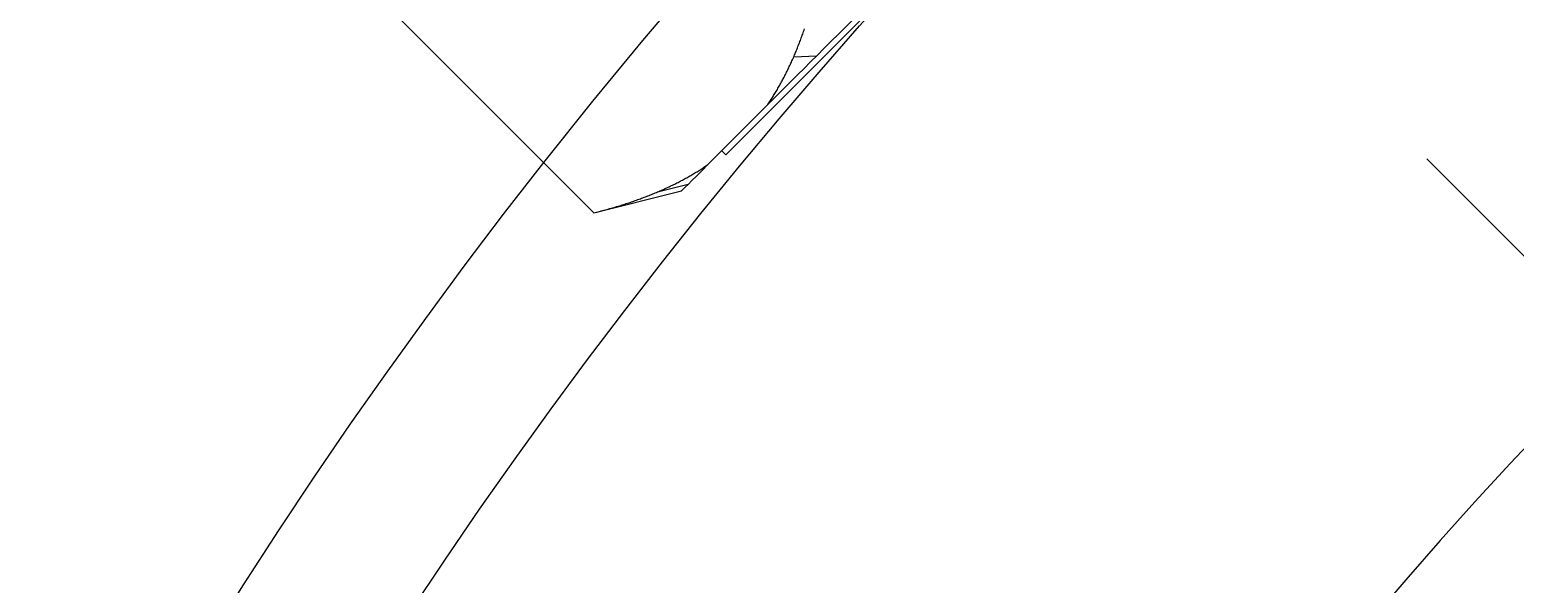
# Model space of a CAD drawing. Extents: x -67 to 151, y -79 to 36.
# Drawn here: x -30.04 to -20.47, y 18.3 to 21.87 of the extents above; entities that cross this region are included whole.
import ezdxf

# ---------------------------------------------------------------- set-up
doc = ezdxf.new("R2010")
doc.units = 0
doc.linetypes.add('CENTER', pattern=[50.8, 31.75, -6.35, 6.35, -6.35])
doc.linetypes.add('DASHED', pattern=[19.05, 12.7, -6.35])
doc.layers.get('0').update_dxf_attribs({"linetype": 'CONTINUOUS'})
doc.layers.add('CENTER', color=1, linetype='CENTER')

msp = doc.modelspace()

# ---------------------------------------------------------------- linework, layer by layer
at = {"color": 7, "linetype": 'CONTINUOUS'}
for p, q in [((-21.0641, 25.5542), (-25.5542, 21.0641)), ((-25.1155, 21.6949, -2.8106), (-24.968, 21.701, -2.6843)), ((-25.5542, 21.0641), (-25.5796, 21.0895)), ((-25.9855, 20.8272, 0.6825), (-25.796, 20.8731, 0.6513)), ((-26.4044, 20.6889), (-25.8387, 20.8303))]:
    msp.add_line(p, q, dxfattribs=at)
at = {"color": 7, "linetype": 'CONTINUOUS', "extrusion": (-0.612372, -0.612372, -0.5)}
for p, q in [((-26.4044, 20.6889), (-27.6841, 21.9686)), ((-25.6688, 21.0002, -1.2821), (-25.2868, 21.3822, -2.2179))]:
    msp.add_line(p, q, dxfattribs=at)
at = {"color": 7, "linetype": 'CONTINUOUS', "extrusion": (0.707107, -0.707107, 0)}
for p, q in [((-25.6688, 21.0002, -1.2821), (-25.2868, 21.3822, -2.2179)), ((-25.2868, 21.3822, 2.2179), (-25.6688, 21.0002, 1.2821))]:
    msp.add_line(p, q, dxfattribs=at)
at = {"color": 7}
for points in [[(-25.2868, 21.3822, -2.2179), (-25.2825, 21.3885, -2.2307), (-25.2783, 21.3947, -2.2436), (-25.2741, 21.401, -2.2565), (-25.2699, 21.4073, -2.2693), (-25.2657, 21.4136, -2.2822), (-25.2615, 21.42, -2.2951), (-25.2574, 21.4264, -2.3079), (-25.2533, 21.4328, -2.3208), (-25.2492, 21.4392, -2.3337), (-25.2452, 21.4457, -2.3466), (-25.2411, 21.4522, -2.3595), (-25.2371, 21.4587, -2.3724), (-25.2331, 21.4653, -2.3853), (-25.2292, 21.4719, -2.3983), (-25.2252, 21.4785, -2.4112), (-25.2213, 21.4851, -2.4241), (-25.2174, 21.4918, -2.4371), (-25.2135, 21.4985, -2.45), (-25.2097, 21.5052, -2.463), (-25.2059, 21.512, -2.476), (-25.2021, 21.5188, -2.4889), (-25.1983, 21.5256, -2.5019), (-25.1945, 21.5325, -2.5149), (-25.1908, 21.5394, -2.528), (-25.1871, 21.5463, -2.541), (-25.1834, 21.5532, -2.554), (-25.1797, 21.5602, -2.5671), (-25.176, 21.5672, -2.5801), (-25.1724, 21.5743, -2.5932), (-25.1688, 21.5813, -2.6063), (-25.1652, 21.5884, -2.6194), (-25.1616, 21.5956, -2.6325), (-25.1581, 21.6027, -2.6456), (-25.1545, 21.6099, -2.6587), (-25.151, 21.6172, -2.6719), (-25.1476, 21.6244, -2.685), (-25.1441, 21.6317, -2.6982), (-25.1406, 21.639, -2.7114), (-25.1372, 21.6464, -2.7246), (-25.1338, 21.6538, -2.7379), (-25.1304, 21.6612, -2.7511), (-25.1271, 21.6687, -2.7644), (-25.1237, 21.6762, -2.7776), (-25.1204, 21.6837, -2.7909), (-25.1171, 21.6913, -2.8042), (-25.1138, 21.6989, -2.8176), (-25.1106, 21.7065, -2.8309), (-25.1073, 21.7142, -2.8443), (-25.1041, 21.7219, -2.8577), (-25.1009, 21.7296, -2.8711), (-25.0977, 21.7374, -2.8845), (-25.0945, 21.7452, -2.8979), (-25.0914, 21.753, -2.9114), (-25.0882, 21.7609, -2.9249), (-25.0851, 21.7688, -2.9384), (-25.082, 21.7768, -2.9519), (-25.079, 21.7848, -2.9655), (-25.0759, 21.7928, -2.979), (-25.0729, 21.8009, -2.9926), (-25.0699, 21.809, -3.0062), (-25.0669, 21.8171, -3.0199), (-25.0639, 21.8253, -3.0335), (-25.0609, 21.8335, -3.0472), (-25.058, 21.8417, -3.0609), (-25.0551, 21.85, -3.0747), (-25.0522, 21.8584, -3.0884), (-25.0493, 21.8667, -3.1022), (-25.0464, 21.8751, -3.116)], [(-26.4044, 20.6889, 0), (-26.3948, 20.6913, -0.0146), (-26.3853, 20.6937, -0.0293), (-26.3759, 20.6962, -0.0438), (-26.3664, 20.6986, -0.0584), (-26.3571, 20.7011, -0.0729), (-26.3477, 20.7036, -0.0874), (-26.3385, 20.7061, -0.1018), (-26.3292, 20.7086, -0.1162), (-26.32, 20.7112, -0.1306), (-26.3109, 20.7137, -0.1449), (-26.3018, 20.7163, -0.1592), (-26.2927, 20.7189, -0.1735), (-26.2837, 20.7215, -0.1877), (-26.2747, 20.7241, -0.2019), (-26.2658, 20.7267, -0.2161), (-26.2569, 20.7294, -0.2303), (-26.248, 20.7321, -0.2444), (-26.2392, 20.7348, -0.2585), (-26.2304, 20.7375, -0.2725), (-26.2217, 20.7402, -0.2866), (-26.213, 20.7429, -0.3006), (-26.2044, 20.7457, -0.3145), (-26.1958, 20.7485, -0.3285), (-26.1872, 20.7513, -0.3424), (-26.1787, 20.7541, -0.3563), (-26.1702, 20.7569, -0.3701), (-26.1617, 20.7598, -0.384), (-26.1533, 20.7627, -0.3978), (-26.145, 20.7655, -0.4116), (-26.1366, 20.7685, -0.4253), (-26.1284, 20.7714, -0.4391), (-26.1201, 20.7743, -0.4528), (-26.1119, 20.7773, -0.4665), (-26.1037, 20.7803, -0.4801), (-26.0956, 20.7833, -0.4938), (-26.0875, 20.7863, -0.5074), (-26.0794, 20.7893, -0.521), (-26.0714, 20.7924, -0.5345), (-26.0634, 20.7954, -0.5481), (-26.0554, 20.7985, -0.5616), (-26.0475, 20.8016, -0.5751), (-26.0397, 20.8048, -0.5886), (-26.0318, 20.8079, -0.6021), (-26.024, 20.8111, -0.6155), (-26.0162, 20.8143, -0.6289), (-26.0085, 20.8175, -0.6423), (-26.0008, 20.8207, -0.6557), (-25.9931, 20.8239, -0.6691), (-25.9855, 20.8272, -0.6824), (-25.9779, 20.8305, -0.6958), (-25.9703, 20.8338, -0.7091), (-25.9628, 20.8371, -0.7224), (-25.9553, 20.8405, -0.7356), (-25.9478, 20.8438, -0.7489), (-25.9404, 20.8472, -0.7621), (-25.933, 20.8506, -0.7754), (-25.9257, 20.854, -0.7886), (-25.9183, 20.8575, -0.8018), (-25.911, 20.861, -0.8149), (-25.9038, 20.8644, -0.8281), (-25.8965, 20.8679, -0.8413), (-25.8893, 20.8715, -0.8544), (-25.8822, 20.875, -0.8675), (-25.875, 20.8786, -0.8806), (-25.8679, 20.8822, -0.8937), (-25.8609, 20.8858, -0.9068), (-25.8538, 20.8894, -0.9199), (-25.8468, 20.8931, -0.9329), (-25.8398, 20.8967, -0.946), (-25.8329, 20.9004, -0.959), (-25.826, 20.9042, -0.972), (-25.8191, 20.9079, -0.9851), (-25.8122, 20.9117, -0.9981), (-25.8054, 20.9154, -1.0111), (-25.7986, 20.9193, -1.024), (-25.7918, 20.9231, -1.037), (-25.7851, 20.9269, -1.05), (-25.7784, 20.9308, -1.0629), (-25.7717, 20.9347, -1.0759), (-25.7651, 20.9386, -1.0888), (-25.7585, 20.9426, -1.1017), (-25.7519, 20.9465, -1.1147), (-25.7453, 20.9505, -1.1276), (-25.7388, 20.9545, -1.1405), (-25.7323, 20.9586, -1.1534), (-25.7258, 20.9626, -1.1663), (-25.7194, 20.9667, -1.1792), (-25.713, 20.9708, -1.1921), (-25.7066, 20.9749, -1.2049), (-25.7002, 20.9791, -1.2178), (-25.6939, 20.9833, -1.2307), (-25.6876, 20.9875, -1.2435), (-25.6813, 20.9917, -1.2564), (-25.6751, 20.9959, -1.2693), (-25.6688, 21.0002, -1.2821)]]:
    msp.add_polyline3d(points, dxfattribs=at)
at = {"color": 7, "linetype": 'CONTINUOUS'}
for radius in [33, 24.5705]:
    msp.add_circle((0, 0), radius, dxfattribs=at)
for radius, start, end in [(34, 141.82667, 128.17333), (28, 90, 270), (27, 90, 270)]:
    msp.add_arc((0, 0), radius, start, end, dxfattribs=at)
at = {"color": 3, "linetype": 'DASHED'}
msp.add_arc((0, 0), 34, 128.17333, 141.82667, dxfattribs=at)
at = {"color": 7, "linetype": 'CONTINUOUS', "extrusion": (0.707107, -0.707107, 0)}
for start, end in [(218.77493, 261.22507), (98.77493, 141.22507), (158.77493, 201.22507)]:
    msp.add_arc((0, 0, -33), 3.5415, start, end, dxfattribs=at)
at = {"layer": 'CENTER', "color": 1, "linetype": 'CENTER'}
msp.add_line((1.4142, -1.4142), (-31.3618, 31.3618), dxfattribs=at)

doc.saveas('drawing.dxf')
